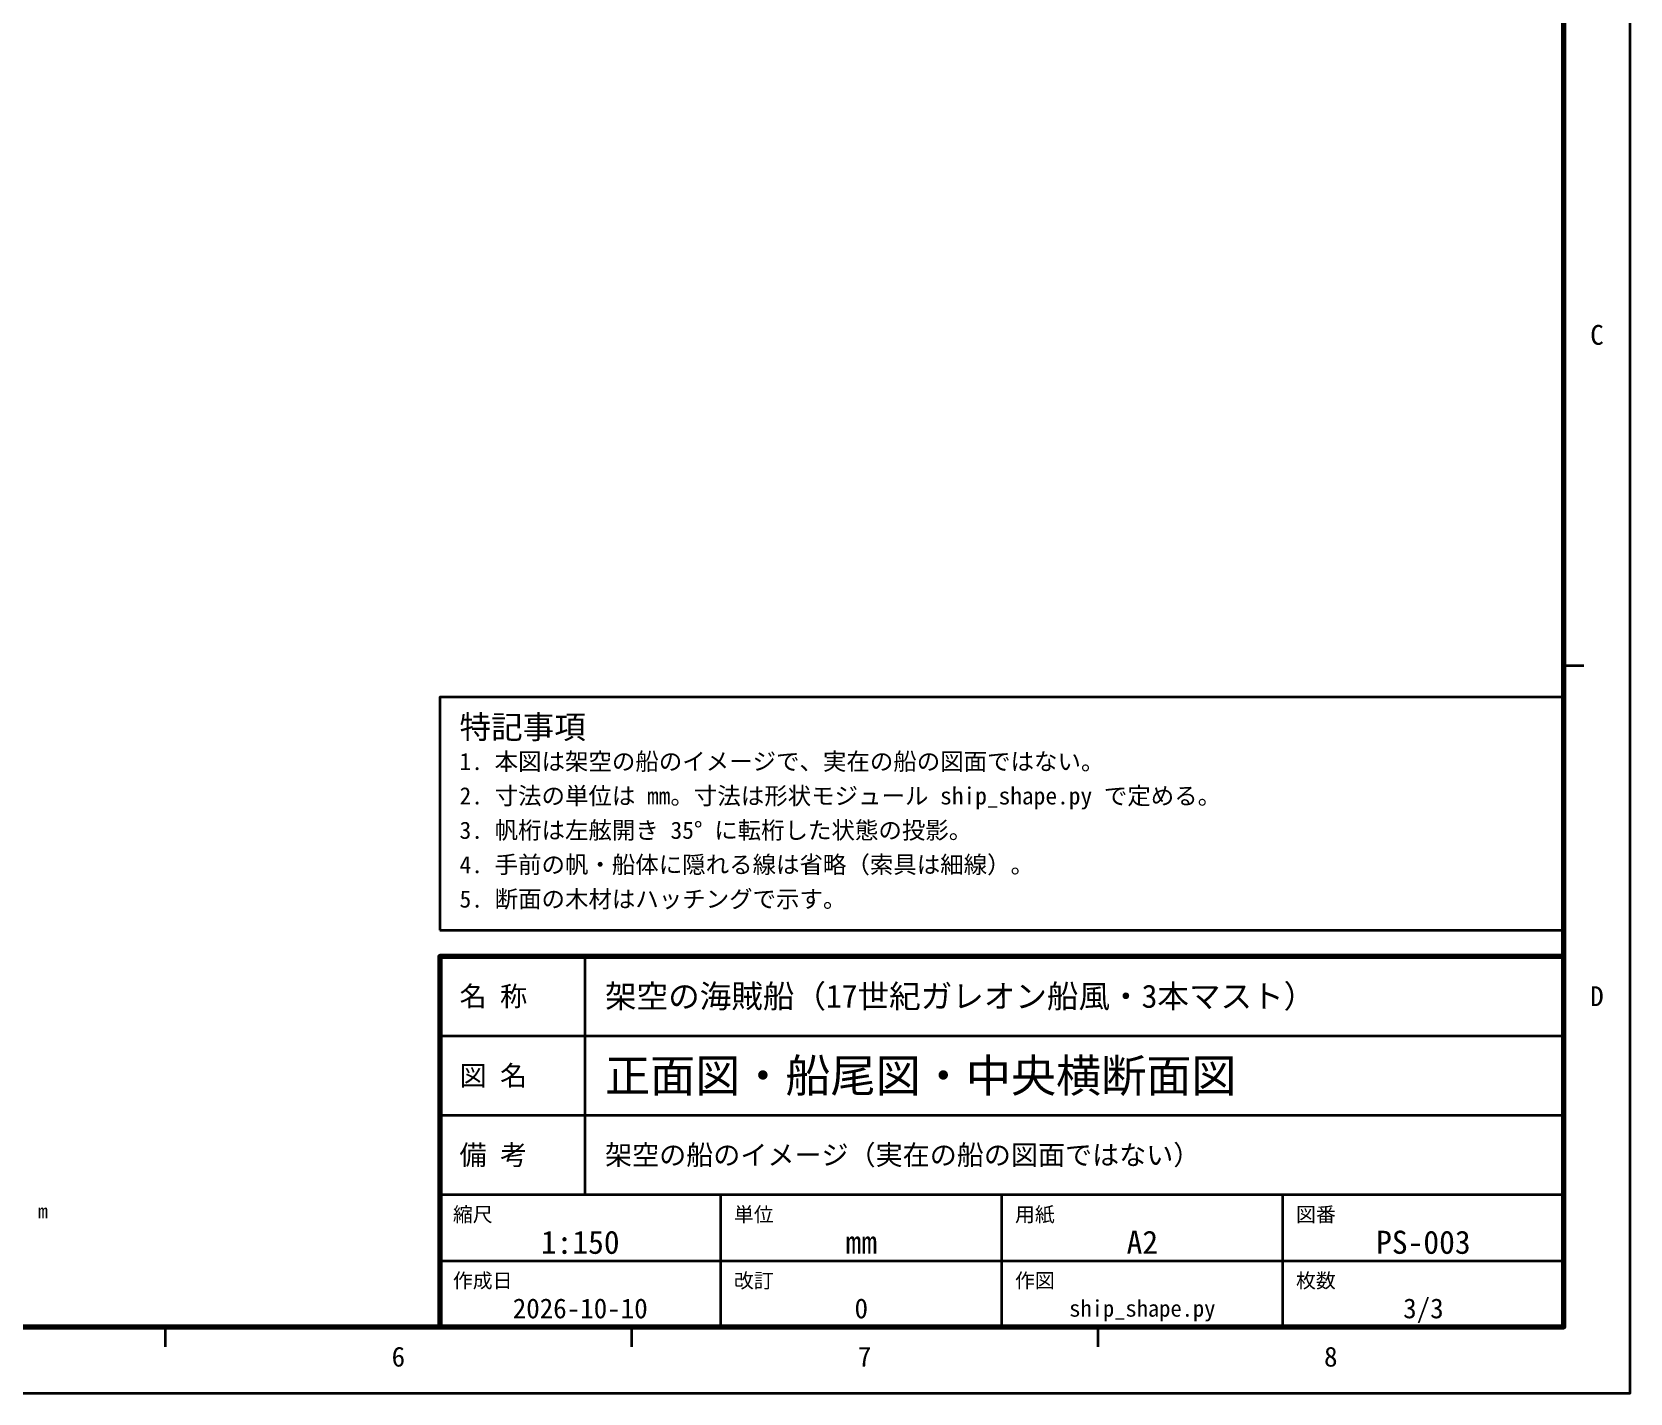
# Model space of a CAD drawing. Header units: millimetres. Extents: x 0 to 89100, y 0 to 63000.
# Drawn here: x 52851 to 89100, y 0 to 30870 of the extents above; entities that cross this region are included whole.
import ezdxf
from ezdxf.enums import TextEntityAlignment as Align

# ---------------------------------------------------------------- set-up
doc = ezdxf.new("R2010")
doc.units = ezdxf.units.MM
doc.header["$LTSCALE"] = 150
for name, color, linetype, lineweight in [('文字', 7, 'Continuous', 25), ('枠', 7, 'Continuous', 70), ('表題', 7, 'Continuous', 35)]:
    doc.layers.add(name, color=color, linetype=linetype, lineweight=lineweight)
doc.styles.add('JP', font='msgothic.ttc')

msp = doc.modelspace()

# ---------------------------------------------------------------- linework, layer by layer
at = {"layer": '枠'}
for points in [[(3000, 1500), (87600, 1500), (87600, 61500), (3000, 61500)], [(62100, 1500), (87600, 1500), (87600, 9900), (62100, 9900)]]:
    msp.add_lwpolyline(points, close=True, dxfattribs=at)
at = {"layer": '表題'}
for p, q in [((87600, 16500), (88050, 16500)), ((65400, 4500), (65400, 9900)), ((62100, 8100), (87600, 8100)), ((62100, 6300), (87600, 6300)), ((62100, 4500), (87600, 4500)), ((68475, 1500), (68475, 4500)), ((74850, 1500), (74850, 4500)), ((81225, 1500), (81225, 4500)), ((62100, 3000), (87600, 3000)), ((55875, 1500), (55875, 1050)), ((66450, 1500), (66450, 1050)), ((77025, 1500), (77025, 1050))]:
    msp.add_line(p, q, dxfattribs=at)
for points in [[(0, 0), (89100, 0), (89100, 63000), (0, 63000)], [(62100, 10500), (87600, 10500), (87600, 15780), (62100, 15780)]]:
    msp.add_lwpolyline(points, close=True, dxfattribs=at)

# ---------------------------------------------------------------- texts
at = {"layer": '文字', "style": 'JP'}
for s, height, p in [('C', 450, (88350, 24000)), ('D', 450, (88350, 9000)), ('m', 330, (53100, 4125)), ('1:150', 525, (65287.5, 3420)), ('A2', 525, (78037.5, 3420)), ('PS-003', 525, (84412.5, 3420)), ('mm', 525, (71662.5, 3420)), ('3/3', 450, (84412.5, 1920)), ('2026-10-10', 450, (65287.5, 1920)), ('0', 450, (71662.5, 1920)), ('ship_shape.py', 375, (78037.5, 1920)), ('6', 450, (61162.5, 825)), ('7', 450, (71737.5, 825)), ('8', 450, (82312.5, 825))]:
    msp.add_text(s, height=height, dxfattribs=at).set_placement(p, align=Align.MIDDLE_CENTER)
for s, height, p in [('特記事項', 525, (62550, 15105)), ('1. 本図は架空の船のイメージで、実在の船の図面ではない。', 390, (62550, 14325)), ('2. 寸法の単位は mm。寸法は形状モジュール ship_shape.py で定める。', 390, (62550, 13545)), ('3. 帆桁は左舷開き 35° に転桁した状態の投影。', 390, (62550, 12765)), ('4. 手前の帆・船体に隠れる線は省略（索具は細線）。', 390, (62550, 11985)), ('5. 断面の木材はハッチングで示す。', 390, (62550, 11205)), ('名 称', 450, (62550, 9000)), ('架空の海賊船（17世紀ガレオン船風・3本マスト）', 525, (65850, 9000)), ('正面図・船尾図・中央横断面図', 750, (65850, 7200)), ('図 名', 450, (62550, 7200)), ('備 考', 450, (62550, 5400)), ('架空の船のイメージ（実在の船の図面ではない）', 450, (65850, 5400)), ('縮尺', 330, (62400, 4050)), ('単位', 330, (68775, 4050)), ('用紙', 330, (75150, 4050)), ('図番', 330, (81525, 4050)), ('作成日', 330, (62400, 2550)), ('改訂', 330, (68775, 2550)), ('作図', 330, (75150, 2550)), ('枚数', 330, (81525, 2550))]:
    msp.add_text(s, height=height, dxfattribs=at).set_placement(p, align=Align.MIDDLE_LEFT)

doc.saveas('drawing.dxf')
